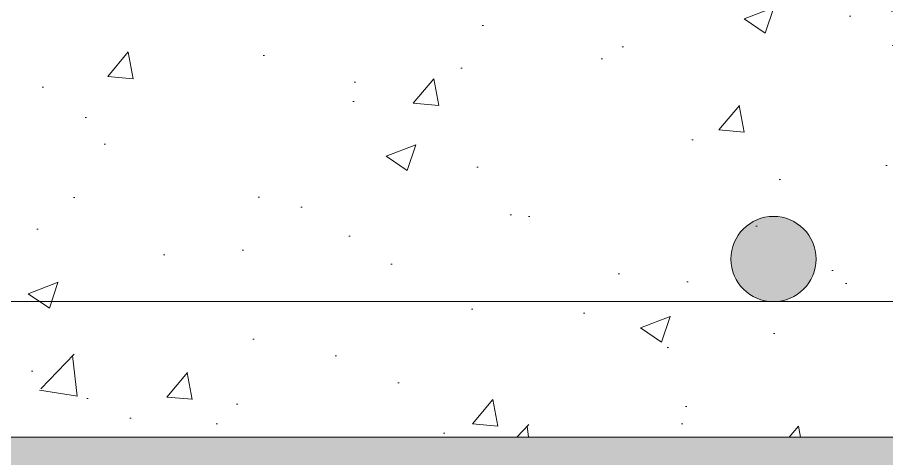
# Model space of a CAD drawing. Header units: millimetres. Extents: x -477321 to 558829, y -132142 to 283081.
# Drawn here: x -468036 to -467015, y 75274 to 75791 of the extents above; entities that cross this region are included whole.
import ezdxf

# ---------------------------------------------------------------- set-up
doc = ezdxf.new("R2010")
doc.units = ezdxf.units.MM
doc.layers.add('АР_Перегородки кирпич штрих', color=7, linetype='Continuous')
doc.layers.add('АР_Тонкие', color=250, linetype='Continuous', lineweight=0)
doc.layers.add('АР_Штриховка', color=252, linetype='Continuous', lineweight=0)

# ---------------------------------------------------------------- blocks, each defined once
blk = doc.blocks.new('Арматура_D-10')
at = {"layer": 'АР_Перегородки кирпич штрих', "transparency": 33554687}
h = blk.add_hatch(color=256, dxfattribs=at)
h.set_gradient(color2=(0, 0, 0), tint=1, name='SPHERICAL')
h.paths.add_polyline_path([(-59078.57, 235102.41, 1), (-59088.57, 235102.41, 1)])
at = {"layer": 'АР_Тонкие'}
blk.add_circle((-59083.57, 235102.41), 5, dxfattribs=at)

msp = doc.modelspace()

# ---------------------------------------------------------------- hatches: boundary and pattern name
at = {"layer": 'АР_Перегородки кирпич штрих', "transparency": 33554687}
msp.add_hatch(color=256, dxfattribs=at).paths.add_polyline_path([(-470326.7, 75298.9), (-470326.7, 75248.9), (-463501.3, 75248.9), (-463501.3, 75298.9)])
at = {"layer": 'АР_Штриховка', "ltscale": 100, "true_color": 0x000000}
h = msp.add_hatch(dxfattribs=at)
h.set_pattern_fill('AR-CONC', color=18, scale=50, style=0)
h.set_pattern_definition([(50, (-5148656.87, 807895.5), (358.630091, -31.376067), [37.5, -412.5]), (355, (-5148656.87, 807895.5), (-69.375667, 376.096067), [30, -330]), (100.4514445, (-5148627, 807892.88), (289.254423, 344.719995), [31.870096, -350.571056]), (46.1842, (-5148656.87, 807995.5), (533.620665, -82.75964), [56.25, -618.75]), (96.635635, (-5148612.4, 807988.6), (467.33097, 487.0593), [47.80517, -525.85688]), (351.184164, (-5148656.9, 807995.5), (467.33097, 487.0593), [45, -495]), (21, (-5148606.87, 807970.5), (298.453526, -201.309445), [37.5, -412.5]), (326, (-5148606.87, 807970.5), (121.657666, 362.575023), [30, -330]), (71.451445, (-5148582, 807953.7), (420.111188, 161.265576), [31.870095, -350.571056]), (37.5, (-5148656.87, 807895.49), (6.0799277, 166.446927), [0, -326, 0, -335, 0, -331.25]), (7.5, (-5148656.87, 807895.5), (131.534769, 197.205856), [0, -191, 0, -318.5, 0, -126.25]), (327.5, (-5148768.37, 807895.49), (266.911218, -11.277436), [0, -125, 0, -390, 0, -517.5]), (317.5, (-5148818.37, 807895.5), (291.593085, 50.052491), [0, -162.5, 0, -259, 0, -367.5])])
h.paths.add_polyline_path([(-463501.3, 76028.9), (-470326.7, 76028.9), (-470326.7, 75298.9), (-463501.3, 75298.9)])

# ---------------------------------------------------------------- linework, layer by layer
at = {"layer": 'АР_Тонкие'}
for points in [[(-463501.3, 75458), (-470326.7, 75458)], [(-470326.7, 75298.9), (-470326.7, 75298.9), (-463501.3, 75298.9)]]:
    msp.add_lwpolyline(points, dxfattribs=at)

# ---------------------------------------------------------------- block references
at = {"layer": 'АР_Тонкие', "xscale": 10, "yscale": 10, "zscale": 10}
msp.add_blockref('Арматура_D-10', (123687.6, -2275516.1), dxfattribs=at)

doc.saveas('drawing.dxf')
